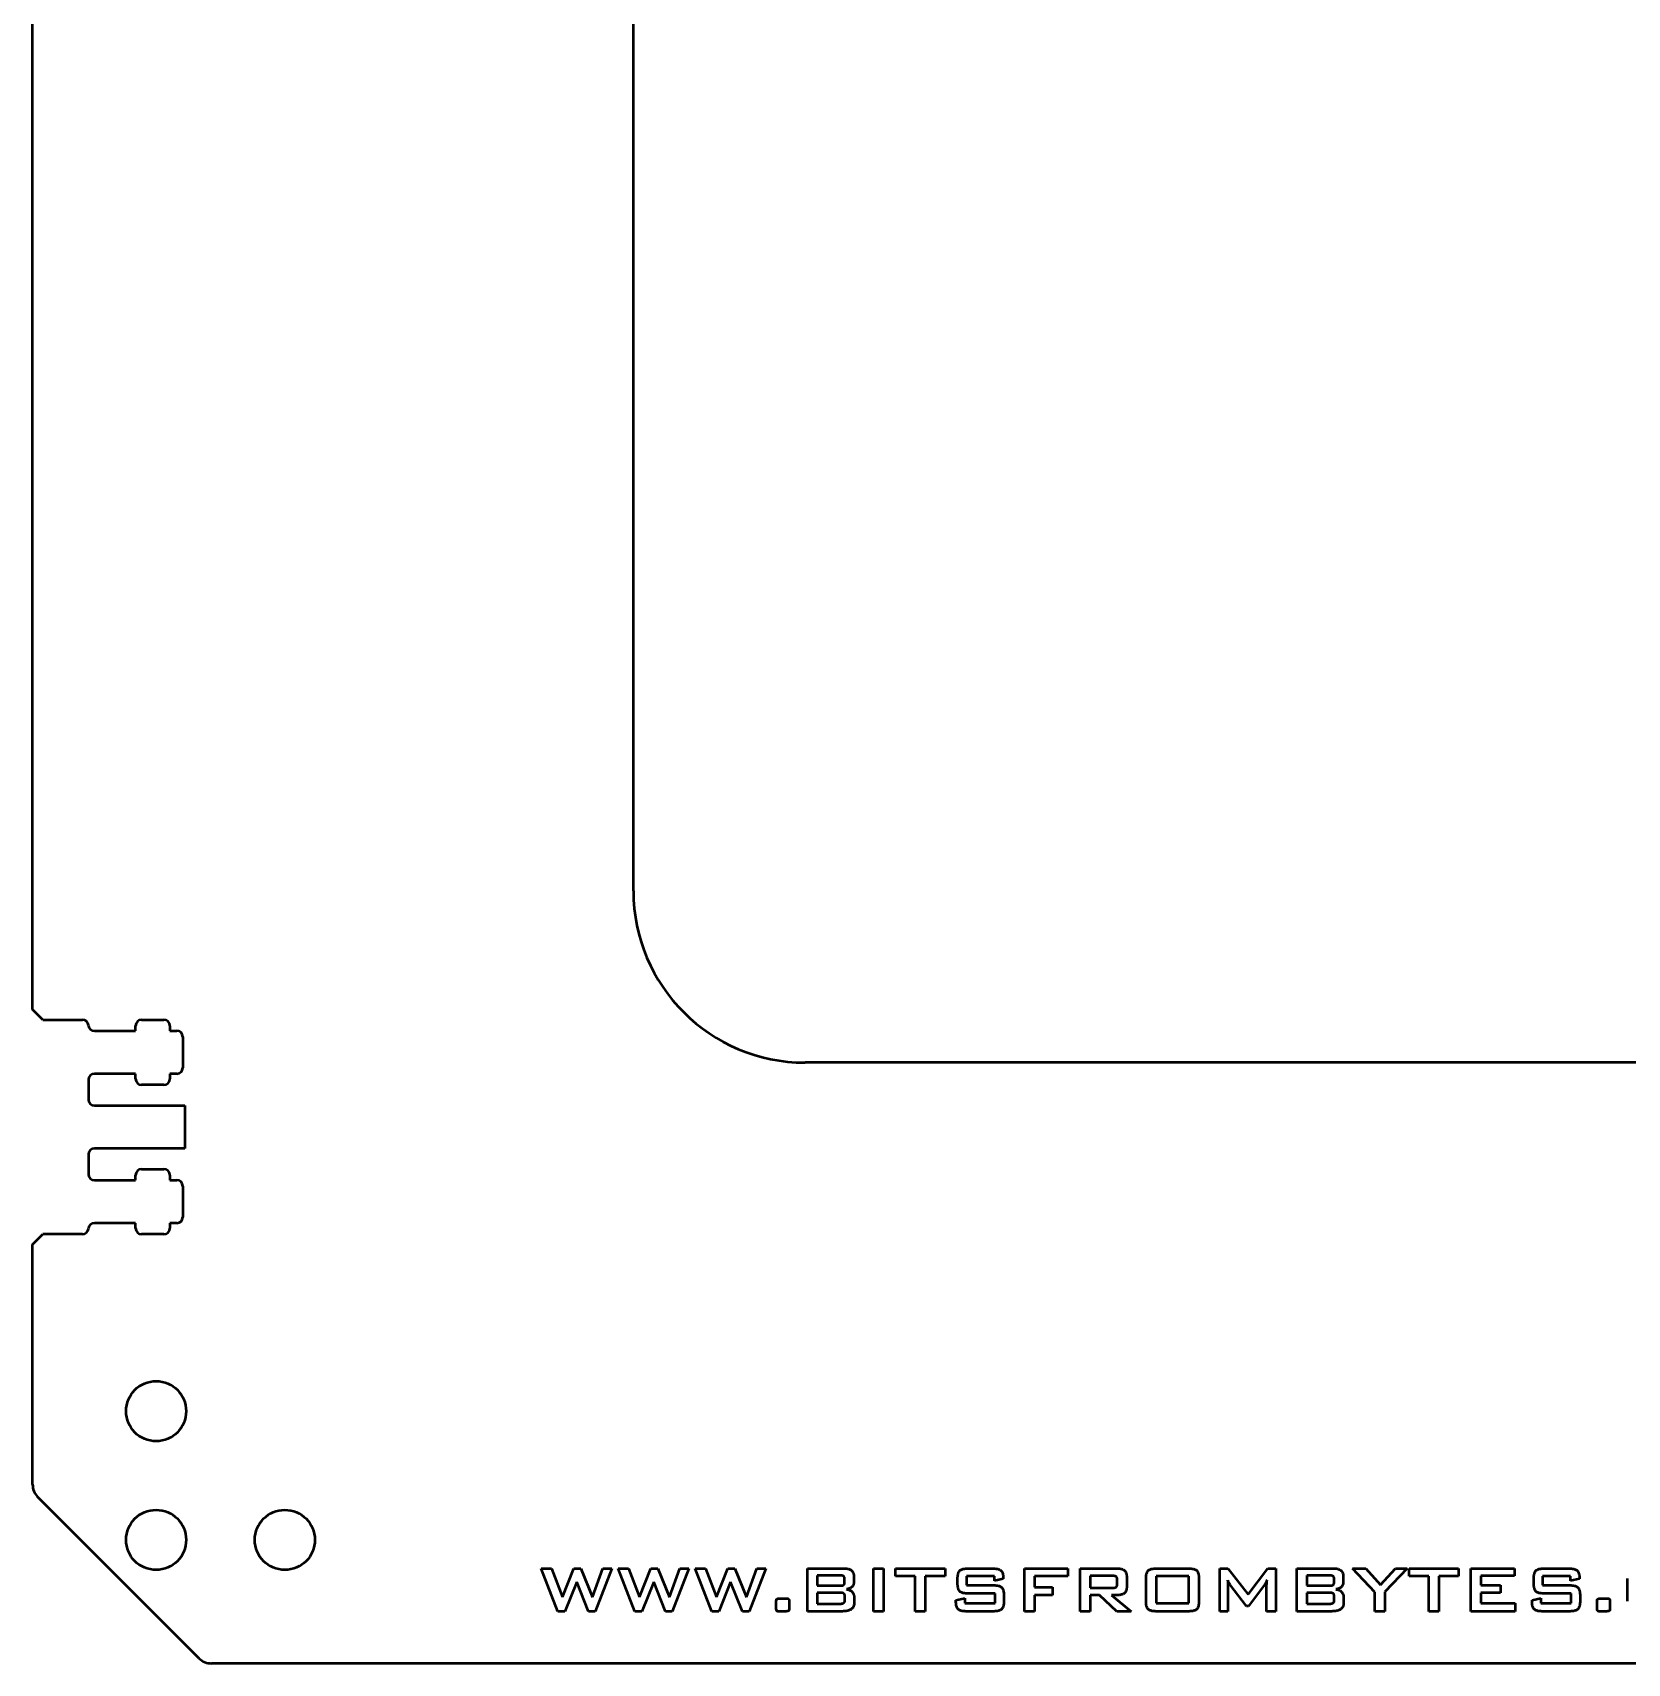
# Model space of a CAD drawing. Header units: millimetres. Extents: x -70 to 310, y -13 to 367.
# Drawn here: x -70.4 to 115.4, y -12.8 to 177.2 of the extents above; entities that cross this region are included whole.
import ezdxf

# ---------------------------------------------------------------- set-up
doc = ezdxf.new("R2010")
doc.units = ezdxf.units.MM
doc.layers.add('Visible (ISO)', color=7, linetype='Continuous', lineweight=50)

msp = doc.modelspace()

# ---------------------------------------------------------------- linework, layer by layer
at = {"layer": 'Visible (ISO)'}
for p, q in [((-70.42, 63.41), (-70.42, 346.38)), ((-0.42, 77.21), (-0.42, 277.21)), ((-69.22, 62.21), (-70.42, 63.41)), ((-69.22, 62.21), (-64.61, 62.21)), ((-63.22, 60.91), (-58.42, 60.91)), ((-58.42, 60.91), (-58.42, 61.51)), ((-57.72, 62.21), (-55.12, 62.21)), ((-54.42, 61.51), (-54.42, 60.91)), ((-54.42, 60.91), (-53.62, 60.91)), ((-52.92, 60.21), (-52.92, 56.61)), ((219.58, 57.21), (19.58, 57.21)), ((-63.92, 55.21), (-63.92, 52.91)), ((-58.42, 55.91), (-63.22, 55.91)), ((-58.42, 55.31), (-58.42, 55.91)), ((-53.62, 55.91), (-54.42, 55.91)), ((-54.42, 55.91), (-54.42, 55.31)), ((-55.12, 54.61), (-57.72, 54.61)), ((-63.22, 52.21), (-52.67, 52.21)), ((-52.67, 52.21), (-52.67, 47.21)), ((-63.92, 46.51), (-63.92, 44.21)), ((-52.67, 47.21), (-63.22, 47.21)), ((-58.42, 43.51), (-58.42, 44.11)), ((-57.72, 44.81), (-55.12, 44.81)), ((-54.42, 44.11), (-54.42, 43.51)), ((-63.22, 43.51), (-58.42, 43.51)), ((-54.42, 43.51), (-53.62, 43.51)), ((-52.92, 42.81), (-52.92, 39.21)), ((-58.42, 38.51), (-63.22, 38.51)), ((-58.42, 37.91), (-58.42, 38.51)), ((-53.62, 38.51), (-54.42, 38.51)), ((-54.42, 38.51), (-54.42, 37.91)), ((-70.42, 36.01), (-69.22, 37.21)), ((-64.62, 37.21), (-69.22, 37.21)), ((-55.12, 37.21), (-57.72, 37.21)), ((-70.42, 8.04), (-70.42, 36.01)), ((-51, -12.2), (-69.83, 6.63)), ((-9.23, -6.73), (-11.15, -1.73)), ((-11.15, -1.73), (-9.95, -1.73)), ((-9.95, -1.73), (-8.68, -5.08)), ((-8.68, -5.08), (-7.36, -1.73)), ((-7.36, -1.73), (-6.54, -1.73)), ((-6.54, -1.73), (-5.19, -5.08)), ((-5.19, -5.08), (-3.98, -1.73)), ((-2.94, -1.73), (-4.87, -6.73)), ((-3.98, -1.73), (-2.94, -1.73)), ((-0.26, -6.73), (-2.19, -1.73)), ((-2.19, -1.73), (-0.98, -1.73)), ((-0.98, -1.73), (0.28, -5.08)), ((0.28, -5.08), (1.61, -1.73)), ((1.61, -1.73), (2.42, -1.73)), ((2.42, -1.73), (3.77, -5.08)), ((3.77, -5.08), (4.99, -1.73)), ((6.03, -1.73), (4.09, -6.73)), ((4.99, -1.73), (6.03, -1.73)), ((8.7, -6.73), (6.78, -1.73)), ((6.78, -1.73), (7.98, -1.73)), ((7.98, -1.73), (9.25, -5.08)), ((9.25, -5.08), (10.58, -1.73)), ((10.58, -1.73), (11.39, -1.73)), ((11.39, -1.73), (12.74, -5.08)), ((12.74, -5.08), (13.95, -1.73)), ((14.99, -1.73), (13.06, -6.73)), ((13.95, -1.73), (14.99, -1.73)), ((19.85, -6.73), (19.85, -1.73)), ((19.85, -1.73), (24.13, -1.73)), ((27.54, -6.73), (27.54, -1.73)), ((27.54, -1.73), (28.7, -1.73)), ((28.7, -1.73), (28.7, -6.73)), ((30.13, -2.63), (30.13, -1.73)), ((30.13, -1.73), (35.89, -1.73)), ((35.89, -1.73), (35.89, -2.63)), ((38.59, -1.73), (41.43, -1.73)), ((45.15, -6.73), (45.15, -1.73)), ((45.15, -1.73), (50.2, -1.73)), ((50.2, -1.73), (50.2, -2.61)), ((51.64, -6.73), (51.64, -1.73)), ((51.64, -1.73), (55.92, -1.73)), ((60.54, -1.73), (64.22, -1.73)), ((67.9, -6.73), (67.9, -1.73)), ((67.9, -1.73), (68.84, -1.73)), ((68.84, -1.73), (71.2, -4.75)), ((71.2, -4.75), (73.5, -1.73)), ((73.5, -1.73), (74.43, -1.73)), ((74.43, -1.73), (74.43, -6.73)), ((76.88, -6.73), (76.88, -1.73)), ((76.88, -1.73), (81.15, -1.73)), ((85.96, -4.49), (83.37, -1.73)), ((83.37, -1.73), (84.92, -1.73)), ((84.92, -1.73), (86.63, -3.65)), ((86.63, -3.65), (88.35, -1.73)), ((89.72, -1.73), (87.13, -4.46)), ((88.35, -1.73), (89.72, -1.73)), ((89.94, -2.63), (89.94, -1.73)), ((89.94, -1.73), (95.7, -1.73)), ((95.7, -1.73), (95.7, -2.63)), ((97.12, -6.73), (97.12, -1.73)), ((97.12, -1.73), (102.24, -1.73)), ((102.24, -1.73), (102.24, -2.58)), ((105.71, -1.73), (108.55, -1.73)), ((-7.03, -3.27), (-8.42, -6.73)), ((-5.65, -6.73), (-7.03, -3.27)), ((1.94, -3.27), (0.54, -6.73)), ((3.31, -6.73), (1.94, -3.27)), ((10.9, -3.27), (9.51, -6.73)), ((12.28, -6.73), (10.9, -3.27)), ((21, -2.54), (21, -3.73)), ((23.64, -2.54), (21, -2.54)), ((21, -3.73), (23.64, -3.73)), ((24.18, -3.37), (24.18, -2.9)), ((25.25, -2.7), (25.25, -3.31)), ((32.42, -2.63), (30.13, -2.63)), ((32.42, -6.73), (32.42, -2.63)), ((35.89, -2.63), (33.58, -2.63)), ((33.58, -2.63), (33.58, -6.73)), ((37.35, -3.47), (37.35, -2.91)), ((41.64, -2.61), (38.37, -2.61)), ((38.37, -2.61), (38.37, -3.68)), ((38.37, -3.68), (41.48, -3.68)), ((41.64, -3.17), (41.64, -2.61)), ((42.66, -2.93), (41.64, -3.17)), ((42.66, -2.83), (42.66, -2.93)), ((50.2, -2.61), (46.31, -2.61)), ((46.31, -2.61), (46.31, -3.92)), ((52.79, -2.6), (52.79, -3.98)), ((55.41, -2.6), (52.79, -2.6)), ((55.93, -3.59), (55.93, -2.99)), ((57.05, -2.7), (57.05, -3.87)), ((59.3, -5.55), (59.3, -2.91)), ((64.3, -2.63), (60.47, -2.63)), ((60.47, -2.63), (60.47, -5.79)), ((64.3, -5.79), (64.3, -2.63)), ((65.46, -2.91), (65.46, -5.55)), ((68.84, -3.64), (68.84, -6.73)), ((71, -6.13), (69.11, -3.62)), ((73.1, -3.63), (71.22, -6.13)), ((73.35, -6.73), (73.35, -3.64)), ((78.02, -2.54), (78.02, -3.73)), ((80.67, -2.54), (78.02, -2.54)), ((78.02, -3.73), (80.67, -3.73)), ((81.2, -3.37), (81.2, -2.9)), ((82.28, -2.7), (82.28, -3.31)), ((92.23, -2.63), (89.94, -2.63)), ((92.23, -6.73), (92.23, -2.63)), ((95.7, -2.63), (93.4, -2.63)), ((93.4, -2.63), (93.4, -6.73)), ((102.24, -2.58), (98.29, -2.58)), ((98.29, -2.58), (98.29, -3.69)), ((98.29, -3.69), (100.59, -3.69)), ((100.59, -3.69), (100.59, -4.55)), ((104.48, -3.47), (104.48, -2.91)), ((108.76, -2.61), (105.49, -2.61)), ((105.49, -2.61), (105.49, -3.68)), ((105.49, -3.68), (108.6, -3.68)), ((108.76, -3.17), (108.76, -2.61)), ((109.79, -2.93), (108.76, -3.17)), ((109.79, -2.83), (109.79, -2.93)), ((115.38, -5.55), (115.38, -2.91)), ((16.22, -6.37), (16.22, -5.59)), ((16.62, -5.23), (17.49, -5.23)), ((17.72, -5.59), (17.72, -6.37)), ((21, -4.56), (21, -5.83)), ((23.64, -4.56), (21, -4.56)), ((24.21, -5.38), (24.21, -5)), ((25.29, -5.11), (25.29, -5.75)), ((37.15, -5.41), (38.17, -5.2)), ((37.15, -5.55), (37.15, -5.41)), ((38.17, -5.2), (38.17, -5.79)), ((41.71, -4.65), (38.59, -4.65)), ((41.71, -5.79), (41.71, -4.65)), ((42.73, -4.86), (42.73, -5.55)), ((46.31, -3.92), (48.42, -3.92)), ((48.42, -4.83), (46.31, -4.83)), ((46.31, -4.83), (46.31, -6.73)), ((48.42, -3.92), (48.42, -4.83)), ((52.79, -3.98), (55.41, -3.98)), ((53.89, -4.84), (52.79, -4.84)), ((52.79, -4.84), (52.79, -6.73)), ((55.91, -6.73), (53.89, -4.84)), ((55.92, -4.84), (55.27, -4.84)), ((55.27, -4.84), (57.58, -6.73)), ((78.02, -4.56), (78.02, -5.83)), ((80.67, -4.56), (78.02, -4.56)), ((81.23, -5.38), (81.23, -5)), ((82.32, -5.11), (82.32, -5.75)), ((85.96, -6.73), (85.96, -4.49)), ((87.13, -4.46), (87.13, -6.73)), ((100.59, -4.55), (98.29, -4.55)), ((98.29, -4.55), (98.29, -5.79)), ((104.27, -5.41), (105.3, -5.2)), ((104.27, -5.55), (104.27, -5.41)), ((105.3, -5.2), (105.3, -5.79)), ((108.83, -4.65), (105.71, -4.65)), ((108.83, -5.79), (108.83, -4.65)), ((109.86, -4.86), (109.86, -5.55)), ((111.85, -6.37), (111.85, -5.59)), ((112.25, -5.23), (113.12, -5.23)), ((113.35, -5.59), (113.35, -6.37)), ((-8.42, -6.73), (-9.23, -6.73)), ((-4.87, -6.73), (-5.65, -6.73)), ((0.54, -6.73), (-0.26, -6.73)), ((4.09, -6.73), (3.31, -6.73)), ((9.51, -6.73), (8.7, -6.73)), ((13.06, -6.73), (12.28, -6.73)), ((17.32, -6.73), (16.45, -6.73)), ((23.82, -6.73), (19.85, -6.73)), ((21, -5.83), (23.64, -5.83)), ((28.7, -6.73), (27.54, -6.73)), ((33.58, -6.73), (32.42, -6.73)), ((38.17, -5.79), (41.71, -5.79)), ((41.48, -6.73), (38.4, -6.73)), ((46.31, -6.73), (45.15, -6.73)), ((52.79, -6.73), (51.64, -6.73)), ((57.58, -6.73), (55.91, -6.73)), ((60.47, -5.79), (64.3, -5.79)), ((64.22, -6.73), (60.54, -6.73)), ((68.84, -6.73), (67.9, -6.73)), ((71.22, -6.13), (71, -6.13)), ((74.43, -6.73), (73.35, -6.73)), ((80.85, -6.73), (76.88, -6.73)), ((78.02, -5.83), (80.67, -5.83)), ((87.13, -6.73), (85.96, -6.73)), ((93.4, -6.73), (92.23, -6.73)), ((102.29, -6.73), (97.12, -6.73)), ((98.29, -5.79), (102.29, -5.79)), ((102.29, -5.79), (102.29, -6.73)), ((105.3, -5.79), (108.83, -5.79)), ((108.6, -6.73), (105.52, -6.73)), ((112.95, -6.73), (112.08, -6.73)), ((288.76, -12.79), (-49.59, -12.79))]:
    msp.add_line(p, q, dxfattribs=at)
at = {"layer": 'Visible (ISO)', "flags": 128}
for points in [[(24.13, -1.73), (24.23, -1.73), (24.32, -1.74), (24.41, -1.74), (24.49, -1.75), (24.57, -1.77), (24.64, -1.79), (24.71, -1.81), (24.78, -1.83), (24.84, -1.86), (24.89, -1.89), (24.94, -1.92), (24.99, -1.96), (25.03, -2), (25.07, -2.04), (25.1, -2.09), (25.14, -2.14), (25.16, -2.2), (25.19, -2.26), (25.21, -2.32), (25.22, -2.39), (25.24, -2.46), (25.25, -2.54), (25.25, -2.62), (25.25, -2.7)], [(37.35, -2.91), (37.35, -2.8), (37.36, -2.7), (37.37, -2.6), (37.38, -2.5), (37.4, -2.42), (37.42, -2.34), (37.44, -2.26), (37.47, -2.19), (37.5, -2.13), (37.53, -2.07), (37.57, -2.02), (37.61, -1.98), (37.65, -1.94), (37.71, -1.9), (37.76, -1.87), (37.83, -1.84), (37.9, -1.81), (37.98, -1.79), (38.07, -1.77), (38.16, -1.76), (38.26, -1.74), (38.36, -1.74), (38.47, -1.73), (38.59, -1.73)], [(41.43, -1.73), (41.54, -1.73), (41.65, -1.74), (41.75, -1.74), (41.85, -1.76), (41.94, -1.77), (42.02, -1.79), (42.1, -1.81), (42.17, -1.84), (42.24, -1.87), (42.3, -1.9), (42.35, -1.93), (42.4, -1.97), (42.44, -2.01), (42.48, -2.06), (42.51, -2.12), (42.55, -2.17), (42.57, -2.24), (42.6, -2.31), (42.62, -2.38), (42.63, -2.46), (42.65, -2.54), (42.66, -2.63), (42.66, -2.73), (42.66, -2.83)], [(55.92, -1.73), (56.02, -1.73), (56.11, -1.74), (56.2, -1.74), (56.28, -1.75), (56.36, -1.77), (56.43, -1.79), (56.5, -1.81), (56.57, -1.83), (56.63, -1.86), (56.68, -1.89), (56.74, -1.92), (56.78, -1.96), (56.83, -2), (56.86, -2.04), (56.9, -2.09), (56.93, -2.14), (56.96, -2.2), (56.98, -2.26), (57, -2.32), (57.02, -2.39), (57.03, -2.46), (57.04, -2.54), (57.05, -2.62), (57.05, -2.7)], [(59.3, -2.91), (59.3, -2.8), (59.31, -2.7), (59.32, -2.6), (59.33, -2.5), (59.35, -2.42), (59.37, -2.34), (59.39, -2.26), (59.42, -2.19), (59.45, -2.13), (59.48, -2.07), (59.52, -2.02), (59.56, -1.98), (59.6, -1.94), (59.66, -1.9), (59.71, -1.87), (59.78, -1.84), (59.85, -1.81), (59.93, -1.79), (60.02, -1.77), (60.11, -1.76), (60.21, -1.74), (60.31, -1.74), (60.42, -1.73), (60.54, -1.73)], [(64.22, -1.73), (64.34, -1.73), (64.45, -1.74), (64.56, -1.74), (64.66, -1.76), (64.75, -1.77), (64.83, -1.79), (64.91, -1.81), (64.98, -1.84), (65.05, -1.87), (65.11, -1.9), (65.16, -1.94), (65.21, -1.98), (65.25, -2.02), (65.28, -2.07), (65.32, -2.13), (65.35, -2.19), (65.37, -2.26), (65.4, -2.34), (65.42, -2.42), (65.43, -2.5), (65.45, -2.6), (65.45, -2.7), (65.46, -2.8), (65.46, -2.91)], [(81.15, -1.73), (81.25, -1.73), (81.34, -1.74), (81.43, -1.74), (81.51, -1.75), (81.59, -1.77), (81.67, -1.79), (81.74, -1.81), (81.8, -1.83), (81.86, -1.86), (81.92, -1.89), (81.97, -1.92), (82.01, -1.96), (82.06, -2), (82.09, -2.04), (82.13, -2.09), (82.16, -2.14), (82.19, -2.2), (82.21, -2.26), (82.23, -2.32), (82.25, -2.39), (82.26, -2.46), (82.27, -2.54), (82.28, -2.62), (82.28, -2.7)], [(104.48, -2.91), (104.48, -2.8), (104.48, -2.7), (104.49, -2.6), (104.5, -2.5), (104.52, -2.42), (104.54, -2.34), (104.56, -2.26), (104.59, -2.19), (104.62, -2.13), (104.65, -2.07), (104.69, -2.02), (104.73, -1.98), (104.78, -1.94), (104.83, -1.9), (104.89, -1.87), (104.95, -1.84), (105.03, -1.81), (105.1, -1.79), (105.19, -1.77), (105.28, -1.76), (105.38, -1.74), (105.48, -1.74), (105.6, -1.73), (105.71, -1.73)], [(108.55, -1.73), (108.66, -1.73), (108.77, -1.74), (108.87, -1.74), (108.97, -1.76), (109.06, -1.77), (109.14, -1.79), (109.22, -1.81), (109.29, -1.84), (109.36, -1.87), (109.42, -1.9), (109.47, -1.93), (109.52, -1.97), (109.56, -2.01), (109.6, -2.06), (109.64, -2.12), (109.67, -2.17), (109.7, -2.24), (109.72, -2.31), (109.74, -2.38), (109.76, -2.46), (109.77, -2.54), (109.78, -2.63), (109.79, -2.73), (109.79, -2.83)], [(24.18, -2.9), (24.18, -2.87), (24.18, -2.84), (24.17, -2.81), (24.17, -2.78), (24.16, -2.76), (24.15, -2.73), (24.14, -2.71), (24.13, -2.69), (24.11, -2.67), (24.1, -2.65), (24.08, -2.64), (24.06, -2.62), (24.04, -2.61), (24.02, -2.6), (23.99, -2.59), (23.96, -2.58), (23.93, -2.57), (23.9, -2.56), (23.86, -2.56), (23.83, -2.55), (23.78, -2.55), (23.74, -2.54), (23.69, -2.54), (23.64, -2.54)], [(23.64, -3.73), (23.69, -3.73), (23.74, -3.73), (23.78, -3.73), (23.83, -3.72), (23.86, -3.72), (23.9, -3.71), (23.93, -3.71), (23.96, -3.7), (23.99, -3.69), (24.02, -3.68), (24.04, -3.67), (24.06, -3.65), (24.08, -3.64), (24.1, -3.62), (24.11, -3.6), (24.13, -3.58), (24.14, -3.56), (24.15, -3.54), (24.16, -3.52), (24.17, -3.49), (24.17, -3.46), (24.18, -3.44), (24.18, -3.4), (24.18, -3.37)], [(25.25, -3.31), (25.25, -3.37), (25.25, -3.42), (25.24, -3.48), (25.23, -3.53), (25.21, -3.58), (25.2, -3.63), (25.18, -3.68), (25.15, -3.72), (25.13, -3.77), (25.1, -3.81), (25.07, -3.85), (25.03, -3.88), (24.99, -3.92), (24.95, -3.95), (24.91, -3.98), (24.86, -4.01), (24.81, -4.03), (24.76, -4.06), (24.7, -4.08), (24.65, -4.1), (24.59, -4.11), (24.53, -4.13), (24.46, -4.14), (24.39, -4.15)], [(38.59, -4.65), (38.47, -4.65), (38.36, -4.64), (38.26, -4.63), (38.16, -4.62), (38.07, -4.61), (37.98, -4.59), (37.9, -4.56), (37.83, -4.54), (37.76, -4.51), (37.71, -4.48), (37.65, -4.44), (37.61, -4.4), (37.57, -4.36), (37.53, -4.3), (37.5, -4.25), (37.47, -4.19), (37.44, -4.12), (37.42, -4.04), (37.4, -3.96), (37.38, -3.87), (37.37, -3.78), (37.36, -3.68), (37.35, -3.58), (37.35, -3.47)], [(41.48, -3.68), (41.6, -3.68), (41.71, -3.69), (41.82, -3.7), (41.92, -3.71), (42.01, -3.72), (42.1, -3.74), (42.18, -3.76), (42.25, -3.79), (42.32, -3.82), (42.38, -3.85), (42.43, -3.89), (42.48, -3.93), (42.52, -3.97), (42.55, -4.02), (42.59, -4.08), (42.62, -4.14), (42.65, -4.21), (42.67, -4.29), (42.69, -4.37), (42.7, -4.46), (42.72, -4.55), (42.73, -4.65), (42.73, -4.75), (42.73, -4.86)], [(55.93, -2.99), (55.93, -2.95), (55.93, -2.92), (55.92, -2.89), (55.92, -2.86), (55.91, -2.83), (55.9, -2.8), (55.89, -2.78), (55.88, -2.75), (55.87, -2.73), (55.85, -2.71), (55.84, -2.7), (55.82, -2.68), (55.8, -2.67), (55.78, -2.66), (55.75, -2.64), (55.72, -2.63), (55.69, -2.62), (55.66, -2.62), (55.63, -2.61), (55.59, -2.6), (55.55, -2.6), (55.5, -2.6), (55.46, -2.6), (55.41, -2.6)], [(55.41, -3.98), (55.46, -3.98), (55.5, -3.98), (55.55, -3.98), (55.59, -3.97), (55.63, -3.97), (55.66, -3.96), (55.69, -3.95), (55.72, -3.94), (55.75, -3.93), (55.78, -3.92), (55.8, -3.91), (55.82, -3.89), (55.84, -3.88), (55.85, -3.86), (55.87, -3.84), (55.88, -3.82), (55.89, -3.8), (55.9, -3.77), (55.91, -3.75), (55.92, -3.72), (55.92, -3.69), (55.93, -3.66), (55.93, -3.62), (55.93, -3.59)], [(69.11, -3.62), (69.09, -3.6), (69.08, -3.57), (69.06, -3.55), (69.04, -3.53), (69.03, -3.51), (69.01, -3.48), (69, -3.46), (68.99, -3.44), (68.97, -3.42), (68.96, -3.4), (68.95, -3.38), (68.93, -3.36), (68.92, -3.33), (68.91, -3.31), (68.9, -3.29), (68.89, -3.27), (68.88, -3.25), (68.87, -3.23), (68.86, -3.21), (68.85, -3.19), (68.84, -3.17), (68.83, -3.15), (68.82, -3.13), (68.81, -3.11)], [(68.81, -3.11), (68.82, -3.14), (68.82, -3.16), (68.82, -3.19), (68.82, -3.21), (68.82, -3.24), (68.83, -3.26), (68.83, -3.28), (68.83, -3.31), (68.83, -3.33), (68.83, -3.35), (68.83, -3.37), (68.83, -3.39), (68.84, -3.42), (68.84, -3.44), (68.84, -3.46), (68.84, -3.48), (68.84, -3.5), (68.84, -3.52), (68.84, -3.54), (68.84, -3.56), (68.84, -3.58), (68.84, -3.6), (68.84, -3.62), (68.84, -3.64)], [(73.4, -3.11), (73.38, -3.14), (73.37, -3.17), (73.35, -3.2), (73.34, -3.23), (73.32, -3.25), (73.31, -3.28), (73.29, -3.31), (73.28, -3.33), (73.27, -3.36), (73.26, -3.38), (73.24, -3.4), (73.23, -3.42), (73.22, -3.45), (73.21, -3.47), (73.2, -3.48), (73.18, -3.5), (73.17, -3.52), (73.16, -3.54), (73.15, -3.56), (73.14, -3.57), (73.13, -3.59), (73.12, -3.6), (73.11, -3.62), (73.1, -3.63)], [(73.35, -3.64), (73.35, -3.62), (73.35, -3.61), (73.35, -3.59), (73.35, -3.58), (73.35, -3.56), (73.36, -3.54), (73.36, -3.52), (73.36, -3.5), (73.36, -3.48), (73.36, -3.46), (73.36, -3.44), (73.36, -3.41), (73.37, -3.39), (73.37, -3.37), (73.37, -3.34), (73.37, -3.32), (73.38, -3.29), (73.38, -3.27), (73.38, -3.24), (73.38, -3.22), (73.39, -3.19), (73.39, -3.16), (73.39, -3.13), (73.4, -3.11)], [(81.2, -2.9), (81.2, -2.87), (81.2, -2.84), (81.2, -2.81), (81.19, -2.78), (81.18, -2.76), (81.17, -2.73), (81.16, -2.71), (81.15, -2.69), (81.14, -2.67), (81.12, -2.65), (81.11, -2.64), (81.09, -2.62), (81.07, -2.61), (81.04, -2.6), (81.02, -2.59), (80.99, -2.58), (80.96, -2.57), (80.92, -2.56), (80.89, -2.56), (80.85, -2.55), (80.81, -2.55), (80.76, -2.54), (80.72, -2.54), (80.67, -2.54)], [(80.67, -3.73), (80.72, -3.73), (80.76, -3.73), (80.81, -3.73), (80.85, -3.72), (80.89, -3.72), (80.92, -3.71), (80.96, -3.71), (80.99, -3.7), (81.02, -3.69), (81.04, -3.68), (81.07, -3.67), (81.09, -3.65), (81.11, -3.64), (81.12, -3.62), (81.14, -3.6), (81.15, -3.58), (81.16, -3.56), (81.17, -3.54), (81.18, -3.52), (81.19, -3.49), (81.2, -3.46), (81.2, -3.44), (81.2, -3.4), (81.2, -3.37)], [(82.28, -3.31), (82.28, -3.37), (82.27, -3.42), (82.26, -3.48), (82.25, -3.53), (82.24, -3.58), (82.22, -3.63), (82.2, -3.68), (82.18, -3.72), (82.15, -3.77), (82.12, -3.81), (82.09, -3.85), (82.06, -3.88), (82.02, -3.92), (81.98, -3.95), (81.93, -3.98), (81.89, -4.01), (81.84, -4.03), (81.78, -4.06), (81.73, -4.08), (81.67, -4.1), (81.61, -4.11), (81.55, -4.13), (81.48, -4.14), (81.42, -4.15)], [(105.71, -4.65), (105.6, -4.65), (105.48, -4.64), (105.38, -4.63), (105.28, -4.62), (105.19, -4.61), (105.1, -4.59), (105.03, -4.56), (104.95, -4.54), (104.89, -4.51), (104.83, -4.48), (104.78, -4.44), (104.73, -4.4), (104.69, -4.36), (104.65, -4.3), (104.62, -4.25), (104.59, -4.19), (104.56, -4.12), (104.54, -4.04), (104.52, -3.96), (104.5, -3.87), (104.49, -3.78), (104.48, -3.68), (104.48, -3.58), (104.48, -3.47)], [(108.6, -3.68), (108.72, -3.68), (108.84, -3.69), (108.94, -3.7), (109.04, -3.71), (109.14, -3.72), (109.22, -3.74), (109.3, -3.76), (109.37, -3.79), (109.44, -3.82), (109.5, -3.85), (109.55, -3.89), (109.6, -3.93), (109.64, -3.97), (109.68, -4.02), (109.71, -4.08), (109.74, -4.14), (109.77, -4.21), (109.79, -4.29), (109.81, -4.37), (109.83, -4.46), (109.84, -4.55), (109.85, -4.65), (109.86, -4.75), (109.86, -4.86)], [(16.22, -5.59), (16.22, -5.55), (16.22, -5.52), (16.22, -5.48), (16.22, -5.45), (16.23, -5.43), (16.23, -5.4), (16.24, -5.38), (16.24, -5.36), (16.25, -5.34), (16.26, -5.32), (16.27, -5.31), (16.28, -5.3), (16.29, -5.29), (16.3, -5.28), (16.32, -5.27), (16.34, -5.26), (16.36, -5.25), (16.39, -5.25), (16.42, -5.24), (16.46, -5.24), (16.49, -5.23), (16.53, -5.23), (16.58, -5.23), (16.62, -5.23)], [(17.49, -5.23), (17.51, -5.23), (17.53, -5.23), (17.55, -5.23), (17.57, -5.24), (17.58, -5.24), (17.6, -5.25), (17.61, -5.25), (17.63, -5.26), (17.64, -5.27), (17.65, -5.28), (17.66, -5.29), (17.67, -5.3), (17.68, -5.32), (17.69, -5.33), (17.69, -5.35), (17.7, -5.37), (17.71, -5.39), (17.71, -5.41), (17.71, -5.44), (17.72, -5.46), (17.72, -5.49), (17.72, -5.52), (17.72, -5.55), (17.72, -5.59)], [(24.21, -5), (24.21, -4.96), (24.21, -4.92), (24.2, -4.88), (24.2, -4.85), (24.19, -4.82), (24.18, -4.79), (24.17, -4.76), (24.16, -4.73), (24.14, -4.71), (24.13, -4.69), (24.11, -4.67), (24.09, -4.65), (24.07, -4.64), (24.05, -4.62), (24.02, -4.61), (23.99, -4.6), (23.96, -4.59), (23.92, -4.58), (23.88, -4.57), (23.84, -4.57), (23.8, -4.56), (23.75, -4.56), (23.7, -4.56), (23.64, -4.56)], [(23.64, -5.83), (23.7, -5.83), (23.75, -5.83), (23.8, -5.83), (23.84, -5.82), (23.88, -5.82), (23.92, -5.81), (23.96, -5.8), (23.99, -5.79), (24.02, -5.78), (24.05, -5.76), (24.07, -5.75), (24.09, -5.73), (24.11, -5.72), (24.13, -5.7), (24.14, -5.67), (24.16, -5.65), (24.17, -5.62), (24.18, -5.6), (24.19, -5.57), (24.2, -5.53), (24.2, -5.5), (24.21, -5.46), (24.21, -5.42), (24.21, -5.38)], [(24.39, -4.15), (24.46, -4.16), (24.53, -4.17), (24.59, -4.19), (24.66, -4.21), (24.72, -4.23), (24.77, -4.25), (24.83, -4.28), (24.88, -4.31), (24.93, -4.34), (24.97, -4.38), (25.02, -4.42), (25.06, -4.46), (25.1, -4.5), (25.13, -4.55), (25.16, -4.59), (25.19, -4.64), (25.21, -4.69), (25.23, -4.75), (25.25, -4.8), (25.27, -4.86), (25.28, -4.92), (25.29, -4.98), (25.29, -5.04), (25.29, -5.11)], [(38.4, -6.73), (38.28, -6.73), (38.17, -6.72), (38.06, -6.71), (37.96, -6.7), (37.87, -6.69), (37.78, -6.67), (37.7, -6.64), (37.63, -6.62), (37.57, -6.59), (37.51, -6.56), (37.45, -6.52), (37.41, -6.48), (37.37, -6.43), (37.33, -6.38), (37.29, -6.33), (37.26, -6.26), (37.24, -6.2), (37.21, -6.12), (37.19, -6.04), (37.18, -5.95), (37.17, -5.86), (37.16, -5.76), (37.15, -5.66), (37.15, -5.55)], [(42.73, -5.55), (42.73, -5.66), (42.73, -5.76), (42.72, -5.86), (42.7, -5.95), (42.69, -6.04), (42.67, -6.12), (42.65, -6.2), (42.62, -6.26), (42.59, -6.33), (42.55, -6.38), (42.52, -6.43), (42.48, -6.48), (42.43, -6.52), (42.38, -6.56), (42.32, -6.59), (42.25, -6.62), (42.18, -6.64), (42.1, -6.67), (42.01, -6.69), (41.92, -6.7), (41.82, -6.71), (41.71, -6.72), (41.6, -6.73), (41.48, -6.73)], [(57.05, -3.87), (57.05, -3.95), (57.04, -4.03), (57.03, -4.1), (57.02, -4.17), (57, -4.24), (56.98, -4.3), (56.96, -4.36), (56.93, -4.42), (56.9, -4.47), (56.86, -4.52), (56.83, -4.56), (56.78, -4.61), (56.74, -4.64), (56.68, -4.68), (56.63, -4.71), (56.57, -4.73), (56.5, -4.76), (56.43, -4.78), (56.36, -4.8), (56.28, -4.81), (56.2, -4.82), (56.11, -4.83), (56.02, -4.84), (55.92, -4.84)], [(60.54, -6.73), (60.42, -6.73), (60.31, -6.72), (60.21, -6.71), (60.11, -6.7), (60.02, -6.69), (59.93, -6.67), (59.85, -6.64), (59.78, -6.62), (59.71, -6.59), (59.66, -6.56), (59.6, -6.52), (59.56, -6.48), (59.52, -6.44), (59.48, -6.39), (59.45, -6.33), (59.42, -6.27), (59.39, -6.2), (59.37, -6.12), (59.35, -6.04), (59.33, -5.96), (59.32, -5.86), (59.31, -5.76), (59.3, -5.66), (59.3, -5.55)], [(65.46, -5.55), (65.46, -5.66), (65.45, -5.76), (65.45, -5.86), (65.43, -5.96), (65.42, -6.04), (65.4, -6.12), (65.37, -6.2), (65.35, -6.27), (65.32, -6.33), (65.28, -6.39), (65.25, -6.44), (65.21, -6.48), (65.16, -6.52), (65.11, -6.56), (65.05, -6.59), (64.98, -6.62), (64.91, -6.64), (64.83, -6.67), (64.75, -6.69), (64.66, -6.7), (64.56, -6.71), (64.45, -6.72), (64.34, -6.73), (64.22, -6.73)], [(81.23, -5), (81.23, -4.96), (81.23, -4.92), (81.23, -4.88), (81.22, -4.85), (81.21, -4.82), (81.2, -4.79), (81.19, -4.76), (81.18, -4.73), (81.17, -4.71), (81.15, -4.69), (81.14, -4.67), (81.12, -4.65), (81.1, -4.64), (81.07, -4.62), (81.05, -4.61), (81.02, -4.6), (80.98, -4.59), (80.95, -4.58), (80.91, -4.57), (80.87, -4.57), (80.82, -4.56), (80.77, -4.56), (80.72, -4.56), (80.67, -4.56)], [(80.67, -5.83), (80.72, -5.83), (80.77, -5.83), (80.82, -5.83), (80.87, -5.82), (80.91, -5.82), (80.95, -5.81), (80.98, -5.8), (81.02, -5.79), (81.05, -5.78), (81.07, -5.76), (81.1, -5.75), (81.12, -5.73), (81.14, -5.72), (81.15, -5.7), (81.17, -5.67), (81.18, -5.65), (81.19, -5.62), (81.2, -5.6), (81.21, -5.57), (81.22, -5.53), (81.23, -5.5), (81.23, -5.46), (81.23, -5.42), (81.23, -5.38)], [(81.42, -4.15), (81.49, -4.16), (81.55, -4.17), (81.62, -4.19), (81.68, -4.21), (81.74, -4.23), (81.8, -4.25), (81.85, -4.28), (81.9, -4.31), (81.95, -4.34), (82, -4.38), (82.04, -4.42), (82.08, -4.46), (82.12, -4.5), (82.15, -4.55), (82.19, -4.59), (82.21, -4.64), (82.24, -4.69), (82.26, -4.75), (82.28, -4.8), (82.29, -4.86), (82.3, -4.92), (82.31, -4.98), (82.32, -5.04), (82.32, -5.11)], [(105.52, -6.73), (105.4, -6.73), (105.29, -6.72), (105.18, -6.71), (105.08, -6.7), (104.99, -6.69), (104.91, -6.67), (104.83, -6.64), (104.75, -6.62), (104.69, -6.59), (104.63, -6.56), (104.58, -6.52), (104.53, -6.48), (104.49, -6.43), (104.45, -6.38), (104.42, -6.33), (104.39, -6.26), (104.36, -6.2), (104.34, -6.12), (104.32, -6.04), (104.3, -5.95), (104.29, -5.86), (104.28, -5.76), (104.27, -5.66), (104.27, -5.55)], [(109.86, -5.55), (109.86, -5.66), (109.85, -5.76), (109.84, -5.86), (109.83, -5.95), (109.81, -6.04), (109.79, -6.12), (109.77, -6.2), (109.74, -6.26), (109.71, -6.33), (109.68, -6.38), (109.64, -6.43), (109.6, -6.48), (109.55, -6.52), (109.5, -6.56), (109.44, -6.59), (109.37, -6.62), (109.3, -6.64), (109.22, -6.67), (109.14, -6.69), (109.04, -6.7), (108.94, -6.71), (108.84, -6.72), (108.72, -6.73), (108.6, -6.73)], [(111.85, -5.59), (111.85, -5.55), (111.85, -5.52), (111.85, -5.48), (111.85, -5.45), (111.86, -5.43), (111.86, -5.4), (111.87, -5.38), (111.87, -5.36), (111.88, -5.34), (111.89, -5.32), (111.9, -5.31), (111.9, -5.3), (111.92, -5.29), (111.93, -5.28), (111.95, -5.27), (111.97, -5.26), (111.99, -5.25), (112.02, -5.25), (112.05, -5.24), (112.08, -5.24), (112.12, -5.23), (112.16, -5.23), (112.21, -5.23), (112.25, -5.23)], [(113.12, -5.23), (113.14, -5.23), (113.16, -5.23), (113.18, -5.23), (113.2, -5.24), (113.21, -5.24), (113.23, -5.25), (113.24, -5.25), (113.26, -5.26), (113.27, -5.27), (113.28, -5.28), (113.29, -5.29), (113.3, -5.3), (113.31, -5.32), (113.32, -5.33), (113.32, -5.35), (113.33, -5.37), (113.33, -5.39), (113.34, -5.41), (113.34, -5.44), (113.35, -5.46), (113.35, -5.49), (113.35, -5.52), (113.35, -5.55), (113.35, -5.59)], [(16.45, -6.73), (16.43, -6.73), (16.41, -6.73), (16.39, -6.72), (16.37, -6.72), (16.36, -6.72), (16.34, -6.71), (16.33, -6.7), (16.31, -6.69), (16.3, -6.69), (16.29, -6.68), (16.28, -6.66), (16.27, -6.65), (16.26, -6.64), (16.25, -6.62), (16.25, -6.61), (16.24, -6.59), (16.24, -6.57), (16.23, -6.54), (16.23, -6.52), (16.22, -6.49), (16.22, -6.46), (16.22, -6.43), (16.22, -6.4), (16.22, -6.37)], [(17.72, -6.37), (17.72, -6.4), (17.72, -6.44), (17.72, -6.47), (17.72, -6.5), (17.71, -6.53), (17.71, -6.56), (17.7, -6.58), (17.7, -6.6), (17.69, -6.62), (17.68, -6.64), (17.68, -6.65), (17.67, -6.66), (17.66, -6.67), (17.64, -6.68), (17.62, -6.69), (17.6, -6.7), (17.58, -6.71), (17.55, -6.71), (17.52, -6.72), (17.49, -6.72), (17.45, -6.72), (17.41, -6.73), (17.36, -6.73), (17.32, -6.73)], [(25.29, -5.75), (25.29, -5.83), (25.28, -5.91), (25.27, -5.99), (25.25, -6.06), (25.23, -6.12), (25.2, -6.19), (25.17, -6.24), (25.13, -6.3), (25.09, -6.35), (25.04, -6.4), (24.99, -6.45), (24.93, -6.49), (24.87, -6.53), (24.8, -6.56), (24.72, -6.59), (24.64, -6.62), (24.56, -6.65), (24.47, -6.67), (24.38, -6.69), (24.28, -6.7), (24.17, -6.71), (24.06, -6.72), (23.94, -6.73), (23.82, -6.73)], [(82.32, -5.75), (82.32, -5.83), (82.31, -5.91), (82.29, -5.99), (82.28, -6.06), (82.25, -6.12), (82.23, -6.19), (82.19, -6.24), (82.16, -6.3), (82.11, -6.35), (82.06, -6.4), (82.01, -6.45), (81.95, -6.49), (81.89, -6.53), (81.82, -6.56), (81.75, -6.59), (81.67, -6.62), (81.58, -6.65), (81.5, -6.67), (81.4, -6.69), (81.3, -6.7), (81.19, -6.71), (81.08, -6.72), (80.97, -6.73), (80.85, -6.73)], [(112.08, -6.73), (112.06, -6.73), (112.04, -6.73), (112.02, -6.72), (112, -6.72), (111.99, -6.72), (111.97, -6.71), (111.96, -6.7), (111.94, -6.69), (111.93, -6.69), (111.92, -6.68), (111.91, -6.66), (111.9, -6.65), (111.89, -6.64), (111.88, -6.62), (111.88, -6.61), (111.87, -6.59), (111.86, -6.57), (111.86, -6.54), (111.86, -6.52), (111.85, -6.49), (111.85, -6.46), (111.85, -6.43), (111.85, -6.4), (111.85, -6.37)], [(113.35, -6.37), (113.35, -6.4), (113.35, -6.44), (113.35, -6.47), (113.35, -6.5), (113.34, -6.53), (113.34, -6.56), (113.33, -6.58), (113.33, -6.6), (113.32, -6.62), (113.31, -6.64), (113.3, -6.65), (113.3, -6.66), (113.28, -6.67), (113.27, -6.68), (113.25, -6.69), (113.23, -6.7), (113.21, -6.71), (113.18, -6.71), (113.15, -6.72), (113.11, -6.72), (113.08, -6.72), (113.04, -6.73), (112.99, -6.73), (112.95, -6.73)]]:
    msp.add_lwpolyline(points, dxfattribs=at)
at = {"layer": 'Visible (ISO)'}
for centre in [(-56.03, 16.6), (-56.03, 1.6), (-41.03, 1.6)]:
    msp.add_circle(centre, 3.5, dxfattribs=at)
for centre, radius, start, end in [((19.58, 77.21), 20, 180, 270), ((-64.61, 61.51), 0.7, 4.096, 90), ((-63.22, 61.61), 0.7, 184.096, 270), ((-57.72, 61.51), 0.7, 90, 180), ((-55.12, 61.51), 0.7, 0, 90), ((-53.62, 60.21), 0.7, 0, 90), ((-63.22, 55.21), 0.7, 90, 180), ((-57.72, 55.31), 0.7, 180, 270), ((-55.12, 55.31), 0.7, 270, 0), ((-53.62, 56.61), 0.7, 270, 0), ((-63.22, 52.91), 0.7, 180, 270), ((-63.22, 46.51), 0.7, 90, 180), ((-63.22, 44.21), 0.7, 180, 270), ((-57.72, 44.11), 0.7, 90, 180), ((-55.12, 44.11), 0.7, 0, 90), ((-53.62, 42.81), 0.7, 0, 90), ((-63.22, 37.81), 0.7, 90, 175.904), ((-53.62, 39.21), 0.7, 270, 0), ((-64.62, 37.91), 0.7, 270, 355.904), ((-57.72, 37.91), 0.7, 180, 270), ((-55.12, 37.91), 0.7, 270, 0), ((-68.42, 8.04), 2, 180, 225), ((-49.59, -10.79), 2, 225, 270)]:
    msp.add_arc(centre, radius, start, end, dxfattribs=at)

doc.saveas('drawing.dxf')
